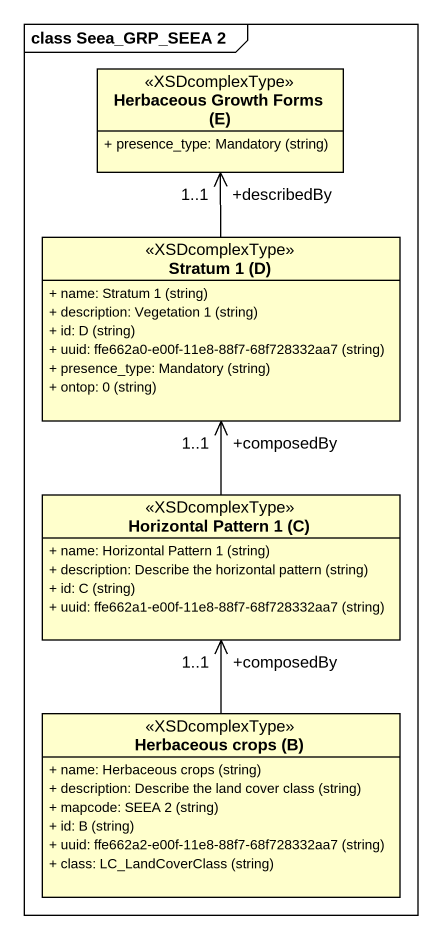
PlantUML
@startuml
mainframe class Seea_GRP_SEEA 2
hide circle
hide empty members
skinparam classAttributeIconSize 0
class "Herbaceous Growth Forms (E)" as Herbaceous_Growth_Forms_E <<XSDcomplexType>> {
  {field} + presence_type: Mandatory (string)
}
class "Stratum 1 (D)" as Stratum_1_D <<XSDcomplexType>> {
  {field} + name: Stratum 1 (string)
  {field} + description: Vegetation 1 (string)
  {field} + id: D (string)
  {field} + uuid: ffe662a0-e00f-11e8-88f7-68f728332aa7 (string)
  {field} + presence_type: Mandatory (string)
  {field} + ontop: 0 (string)
}
class "Horizontal Pattern 1 (C)" as Horizontal_Pattern_1_C <<XSDcomplexType>> {
  {field} + name: Horizontal Pattern 1 (string)
  {field} + description: Describe the horizontal pattern (string)
  {field} + id: C (string)
  {field} + uuid: ffe662a1-e00f-11e8-88f7-68f728332aa7 (string)
}
class "Herbaceous crops (B)" as Herbaceous_crops_B <<XSDcomplexType>> {
  {field} + name: Herbaceous crops (string)
  {field} + description: Describe the land cover class (string)
  {field} + mapcode: SEEA 2 (string)
  {field} + id: B (string)
  {field} + uuid: ffe662a2-e00f-11e8-88f7-68f728332aa7 (string)
  {field} + class: LC_LandCoverClass (string)
}
Stratum_1_D -up-> "+describedBy\n1..1" Herbaceous_Growth_Forms_E
Horizontal_Pattern_1_C -up-> "+composedBy\n1..1" Stratum_1_D
Herbaceous_crops_B -up-> "+composedBy\n1..1" Horizontal_Pattern_1_C
@enduml
